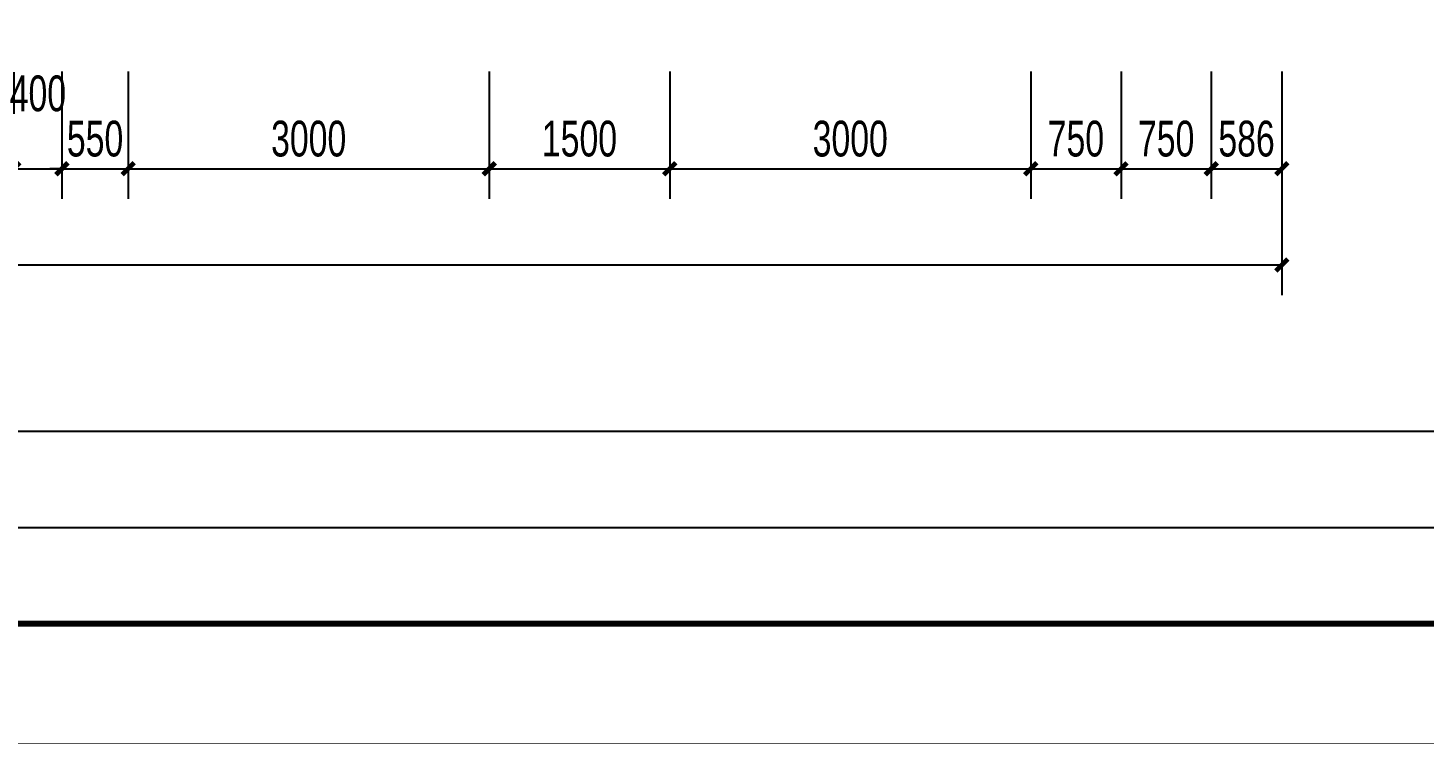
# Model space of a CAD drawing. Extents: x -483182 to 812890, y -390528 to -214858.
# Drawn here: x -233254 to -221653, y -353794 to -347839 of the extents above; entities that cross this region are included whole.
import ezdxf

# ---------------------------------------------------------------- set-up
doc = ezdxf.new("R2010")
doc.units = 0
doc.header["$LTSCALE"] = 1000
doc.header["$MEASUREMENT"] = 0
doc.layers.add('01-标注_尺寸', color=124, linetype='Continuous')
doc.layers.add('A-0-图名图例', color=2, linetype='Continuous')
doc.styles.add('_TCH_DIM_T3', font='ros.shx', dxfattribs={"width": 0.7058823529411765, "bigfont": 'jd.shx'})
doc.dimstyles.new('_TCH_ARCH&&100', dxfattribs={"dimtxt": 297.5, "dimasz": 100, "dimexe": 250, "dimexo": 300, "dimgap": 100, "dimtad": 1, "dimdec": 0, "dimzin": 0, "dimdsep": 46, "dimtxsty": '_TCH_DIM_T3', "dimblk": 'ARCHTICK', "dimcen": 0.09, "dimclrt": 7, "dimazin": 2, "dimtfac": 1, "dimtdec": 0, "dimtix": 1, "dimtmove": 2, "dimatfit": 3, "dimfxl": 0, "dimtolj": 1, "dimtzin": 0, "dimarcsym": 0})

# ---------------------------------------------------------------- blocks, each defined once
blk = doc.blocks.new('图框-A1+1-4')
for points, const_width in [([(0, 0), (1051, 0), (1051, 594), (0, 594)], 0.05), ([(975.9999999999964, 584), (25, 584), (25, 10), (976, 10)], 0.5)]:
    blk.add_lwpolyline(points, close=True, dxfattribs=dict(const_width=const_width))
blk = doc.blocks.new('_ArchTick')
at = {"color": 0, "linetype": 'ByBlock', "const_width": 0.4}
blk.add_lwpolyline([(-0.5, -0.5), (0.5, 0.5)], dxfattribs=at)
blk = doc.blocks.new('*D1470')
at = {"layer": '01-标注_尺寸', "color": 0, "lineweight": -2, "transparency": 16777216}
for p, q in [((-223421.4999997632, -348201.5128366209), (-223421.4999997632, -349260.2026873713)), ((-222835.6086571401, -348201.5128366209), (-222835.6086571401, -349260.2026873713)), ((-223421.4999997632, -349010.2026873713), (-222835.6086571401, -349010.2026873713))]:
    blk.add_line(p, q, dxfattribs=at)
at = {"layer": 'Defpoints', "color": 0, "transparency": 16777216}
for p in [(-223421.4999997632, -347901.5128366209), (-222835.6086571401, -347901.5128366209), (-222835.6086571401, -349010.2026873713)]:
    blk.add_point(p, dxfattribs=at)
at = {"layer": '01-标注_尺寸', "color": 0, "lineweight": -2, "transparency": 16777216, "xscale": 100, "yscale": 100, "zscale": 100, "rotation": 180}
blk.add_blockref('_ArchTick', (-223421.4999997632, -349010.2026873713), dxfattribs=at)
at = {"layer": '01-标注_尺寸', "color": 0, "lineweight": -2, "transparency": 16777216, "xscale": 100, "yscale": 100, "zscale": 100}
blk.add_blockref('_ArchTick', (-222835.6086571401, -349010.2026873713), dxfattribs=at)
at = {"layer": '01-标注_尺寸', "color": 7, "transparency": 16777216, "insert": (-223128.5543284516, -348761.4526873713), "char_height": 297.5, "attachment_point": 5, "style": '_TCH_DIM_T3'}
blk.add_mtext('\\A1;586', dxfattribs=at)
blk = doc.blocks.new('*D1471')
at = {"layer": '01-标注_尺寸', "color": 0, "lineweight": -2, "transparency": 16777216}
for p, q in [((-224171.4999997643, -348201.5128366209), (-224171.4999997643, -349260.2026873713)), ((-223421.4999997632, -348201.5128366209), (-223421.4999997632, -349260.2026873713)), ((-224171.4999997643, -349010.2026873713), (-223421.4999997632, -349010.2026873713))]:
    blk.add_line(p, q, dxfattribs=at)
at = {"layer": 'Defpoints', "color": 0, "transparency": 16777216}
for p in [(-224171.4999997643, -347901.5128366209), (-223421.4999997632, -347901.5128366209), (-223421.4999997632, -349010.2026873713)]:
    blk.add_point(p, dxfattribs=at)
at = {"layer": '01-标注_尺寸', "color": 0, "lineweight": -2, "transparency": 16777216, "xscale": 100, "yscale": 100, "zscale": 100, "rotation": 180}
blk.add_blockref('_ArchTick', (-224171.4999997643, -349010.2026873713), dxfattribs=at)
at = {"layer": '01-标注_尺寸', "color": 0, "lineweight": -2, "transparency": 16777216, "xscale": 100, "yscale": 100, "zscale": 100}
blk.add_blockref('_ArchTick', (-223421.4999997632, -349010.2026873713), dxfattribs=at)
at = {"layer": '01-标注_尺寸', "color": 7, "transparency": 16777216, "insert": (-223796.4999997637, -348761.4526873713), "char_height": 297.5, "attachment_point": 5, "style": '_TCH_DIM_T3'}
blk.add_mtext('\\A1;750', dxfattribs=at)
blk = doc.blocks.new('*D1472')
at = {"layer": '01-标注_尺寸', "color": 0, "lineweight": -2, "transparency": 16777216}
for p, q in [((-224921.4999997643, -348201.5128366209), (-224921.4999997643, -349260.2026873713)), ((-224171.4999997643, -348201.5128366209), (-224171.4999997643, -349260.2026873713)), ((-224921.4999997643, -349010.2026873713), (-224171.4999997643, -349010.2026873713))]:
    blk.add_line(p, q, dxfattribs=at)
at = {"layer": 'Defpoints', "color": 0, "transparency": 16777216}
for p in [(-224921.4999997643, -347901.5128366209), (-224171.4999997643, -347901.5128366209), (-224171.4999997643, -349010.2026873713)]:
    blk.add_point(p, dxfattribs=at)
at = {"layer": '01-标注_尺寸', "color": 0, "lineweight": -2, "transparency": 16777216, "xscale": 100, "yscale": 100, "zscale": 100, "rotation": 180}
blk.add_blockref('_ArchTick', (-224921.4999997643, -349010.2026873713), dxfattribs=at)
at = {"layer": '01-标注_尺寸', "color": 0, "lineweight": -2, "transparency": 16777216, "xscale": 100, "yscale": 100, "zscale": 100}
blk.add_blockref('_ArchTick', (-224171.4999997643, -349010.2026873713), dxfattribs=at)
at = {"layer": '01-标注_尺寸', "color": 7, "transparency": 16777216, "insert": (-224546.4999997643, -348761.4526873713), "char_height": 297.5, "attachment_point": 5, "style": '_TCH_DIM_T3'}
blk.add_mtext('\\A1;750', dxfattribs=at)
blk = doc.blocks.new('*D1473')
at = {"layer": '01-标注_尺寸', "color": 0, "lineweight": -2, "transparency": 16777216}
for p, q in [((-227921.4999997643, -348201.5128366209), (-227921.4999997643, -349260.2026873713)), ((-224921.4999997643, -348201.5128366209), (-224921.4999997643, -349260.2026873713)), ((-227921.4999997643, -349010.2026873713), (-224921.4999997643, -349010.2026873713))]:
    blk.add_line(p, q, dxfattribs=at)
at = {"layer": 'Defpoints', "color": 0, "transparency": 16777216}
for p in [(-227921.4999997643, -347901.5128366209), (-224921.4999997643, -347901.5128366209), (-224921.4999997643, -349010.2026873713)]:
    blk.add_point(p, dxfattribs=at)
at = {"layer": '01-标注_尺寸', "color": 0, "lineweight": -2, "transparency": 16777216, "xscale": 100, "yscale": 100, "zscale": 100, "rotation": 180}
blk.add_blockref('_ArchTick', (-227921.4999997643, -349010.2026873713), dxfattribs=at)
at = {"layer": '01-标注_尺寸', "color": 0, "lineweight": -2, "transparency": 16777216, "xscale": 100, "yscale": 100, "zscale": 100}
blk.add_blockref('_ArchTick', (-224921.4999997643, -349010.2026873713), dxfattribs=at)
at = {"layer": '01-标注_尺寸', "color": 7, "transparency": 16777216, "insert": (-226421.4999997643, -348761.4526873713), "char_height": 297.5, "attachment_point": 5, "style": '_TCH_DIM_T3'}
blk.add_mtext('\\A1;3000', dxfattribs=at)
blk = doc.blocks.new('*D1474')
at = {"layer": '01-标注_尺寸', "color": 0, "lineweight": -2, "transparency": 16777216}
for p, q in [((-229421.4999997657, -348201.5128366209), (-229421.4999997657, -349260.2026873713)), ((-227921.4999997643, -348201.5128366209), (-227921.4999997643, -349260.2026873713)), ((-229421.4999997657, -349010.2026873713), (-227921.4999997643, -349010.2026873713))]:
    blk.add_line(p, q, dxfattribs=at)
at = {"layer": 'Defpoints', "color": 0, "transparency": 16777216}
for p in [(-229421.4999997657, -347901.5128366209), (-227921.4999997643, -347901.5128366209), (-227921.4999997643, -349010.2026873713)]:
    blk.add_point(p, dxfattribs=at)
at = {"layer": '01-标注_尺寸', "color": 0, "lineweight": -2, "transparency": 16777216, "xscale": 100, "yscale": 100, "zscale": 100, "rotation": 180}
blk.add_blockref('_ArchTick', (-229421.4999997657, -349010.2026873713), dxfattribs=at)
at = {"layer": '01-标注_尺寸', "color": 0, "lineweight": -2, "transparency": 16777216, "xscale": 100, "yscale": 100, "zscale": 100}
blk.add_blockref('_ArchTick', (-227921.4999997643, -349010.2026873713), dxfattribs=at)
at = {"layer": '01-标注_尺寸', "color": 7, "transparency": 16777216, "insert": (-228671.499999765, -348761.4526873713), "char_height": 297.5, "attachment_point": 5, "style": '_TCH_DIM_T3'}
blk.add_mtext('\\A1;1500', dxfattribs=at)
blk = doc.blocks.new('*D1475')
at = {"layer": '01-标注_尺寸', "color": 0, "lineweight": -2, "transparency": 16777216}
for p, q in [((-232421.4999997657, -348201.5128366209), (-232421.4999997657, -349260.2026873713)), ((-229421.4999997657, -348201.5128366209), (-229421.4999997657, -349260.2026873713)), ((-232421.4999997657, -349010.2026873713), (-229421.4999997657, -349010.2026873713))]:
    blk.add_line(p, q, dxfattribs=at)
at = {"layer": 'Defpoints', "color": 0, "transparency": 16777216}
for p in [(-232421.4999997657, -347901.5128366209), (-229421.4999997657, -347901.5128366209), (-229421.4999997657, -349010.2026873713)]:
    blk.add_point(p, dxfattribs=at)
at = {"layer": '01-标注_尺寸', "color": 0, "lineweight": -2, "transparency": 16777216, "xscale": 100, "yscale": 100, "zscale": 100, "rotation": 180}
blk.add_blockref('_ArchTick', (-232421.4999997657, -349010.2026873713), dxfattribs=at)
at = {"layer": '01-标注_尺寸', "color": 0, "lineweight": -2, "transparency": 16777216, "xscale": 100, "yscale": 100, "zscale": 100}
blk.add_blockref('_ArchTick', (-229421.4999997657, -349010.2026873713), dxfattribs=at)
at = {"layer": '01-标注_尺寸', "color": 7, "transparency": 16777216, "insert": (-230921.4999997657, -348761.4526873713), "char_height": 297.5, "attachment_point": 5, "style": '_TCH_DIM_T3'}
blk.add_mtext('\\A1;3000', dxfattribs=at)
blk = doc.blocks.new('*D1476')
at = {"layer": '01-标注_尺寸', "color": 0, "lineweight": -2, "transparency": 16777216}
for p, q in [((-232971.4999997632, -348201.5128366209), (-232971.4999997632, -349260.2026873713)), ((-232421.4999997657, -348201.5128366209), (-232421.4999997657, -349260.2026873713)), ((-232971.4999997632, -349010.2026873713), (-233071.4999997632, -349010.2026873713)), ((-232971.4999997632, -349010.2026873713), (-232421.4999997657, -349010.2026873713)), ((-232421.4999997657, -349010.2026873713), (-232321.4999997657, -349010.2026873713))]:
    blk.add_line(p, q, dxfattribs=at)
at = {"layer": 'Defpoints', "color": 0, "transparency": 16777216}
for p in [(-232971.4999997632, -347901.5128366209), (-232421.4999997657, -347901.5128366209), (-232421.4999997657, -349010.2026873713)]:
    blk.add_point(p, dxfattribs=at)
at = {"layer": '01-标注_尺寸', "color": 0, "lineweight": -2, "transparency": 16777216, "xscale": 100, "yscale": 100, "zscale": 100}
blk.add_blockref('_ArchTick', (-232971.4999997632, -349010.2026873713), dxfattribs=at)
at = {"layer": '01-标注_尺寸', "color": 0, "lineweight": -2, "transparency": 16777216, "xscale": 100, "yscale": 100, "zscale": 100, "rotation": 180}
blk.add_blockref('_ArchTick', (-232421.4999997657, -349010.2026873713), dxfattribs=at)
at = {"layer": '01-标注_尺寸', "color": 7, "transparency": 16777216, "insert": (-232696.4999997644, -348761.4526873713), "char_height": 297.5, "attachment_point": 5, "style": '_TCH_DIM_T3'}
blk.add_mtext('\\A1;550', dxfattribs=at)
blk = doc.blocks.new('*D1477')
at = {"layer": '01-标注_尺寸', "color": 0, "lineweight": -2, "transparency": 16777216}
for p, q in [((-233371.4999997632, -348201.5128366209), (-233371.4999997632, -349260.2026873713)), ((-232971.4999997632, -348201.5128366209), (-232971.4999997632, -349260.2026873713)), ((-233371.4999997632, -349010.2026873713), (-232971.4999997632, -349010.2026873713))]:
    blk.add_line(p, q, dxfattribs=at)
at = {"layer": 'Defpoints', "color": 0, "transparency": 16777216}
for p in [(-233371.4999997632, -347901.5128366209), (-232971.4999997632, -347901.5128366209), (-232971.4999997632, -349010.2026873713)]:
    blk.add_point(p, dxfattribs=at)
at = {"layer": '01-标注_尺寸', "color": 0, "lineweight": -2, "transparency": 16777216, "xscale": 100, "yscale": 100, "zscale": 100, "rotation": 180}
blk.add_blockref('_ArchTick', (-233371.4999997632, -349010.2026873713), dxfattribs=at)
at = {"layer": '01-标注_尺寸', "color": 0, "lineweight": -2, "transparency": 16777216, "xscale": 100, "yscale": 100, "zscale": 100}
blk.add_blockref('_ArchTick', (-232971.4999997632, -349010.2026873713), dxfattribs=at)
at = {"layer": '01-标注_尺寸', "color": 7, "transparency": 16777216, "insert": (-233171.4999997632, -348385.2026873713), "char_height": 297.5, "attachment_point": 5, "style": '_TCH_DIM_T3'}
blk.add_mtext('\\A1;400', dxfattribs=at)
blk = doc.blocks.new('*D1498')
at = {"layer": '01-标注_尺寸', "color": 0, "lineweight": -2, "transparency": 16777216}
for p, q in [((-263521.499999763, -349001.5128366209), (-263521.499999763, -350060.2026873713)), ((-222835.6086571401, -349001.5128366209), (-222835.6086571401, -350060.2026873713)), ((-263521.499999763, -349810.2026873713), (-222835.6086571401, -349810.2026873713))]:
    blk.add_line(p, q, dxfattribs=at)
at = {"layer": 'Defpoints', "color": 0, "transparency": 16777216}
for p in [(-263521.499999763, -348701.5128366209), (-222835.6086571401, -348701.5128366209), (-222835.6086571401, -349810.2026873713)]:
    blk.add_point(p, dxfattribs=at)
at = {"layer": '01-标注_尺寸', "color": 0, "lineweight": -2, "transparency": 16777216, "xscale": 100, "yscale": 100, "zscale": 100, "rotation": 180}
blk.add_blockref('_ArchTick', (-263521.499999763, -349810.2026873713), dxfattribs=at)
at = {"layer": '01-标注_尺寸', "color": 0, "lineweight": -2, "transparency": 16777216, "xscale": 100, "yscale": 100, "zscale": 100}
blk.add_blockref('_ArchTick', (-222835.6086571401, -349810.2026873713), dxfattribs=at)
at = {"layer": '01-标注_尺寸', "color": 7, "transparency": 16777216, "insert": (-243178.5543284516, -349561.4526873713), "char_height": 297.5, "attachment_point": 5, "style": '_TCH_DIM_T3'}
blk.add_mtext('\\A1;40686', dxfattribs=at)

msp = doc.modelspace()

# ---------------------------------------------------------------- linework, layer by layer
at = {"layer": 'A-0-图名图例'}
for p, q in [((-312480, -351191.9292192667), (-217380, -351191.9292192667)), ((-312480, -351991.9292192667), (-217380, -351991.9292192667))]:
    msp.add_line(p, q, dxfattribs=at)

# ---------------------------------------------------------------- block references
at = {"xscale": 100, "yscale": 100, "zscale": 100}
msp.add_blockref('图框-A1+1-4', (-314980, -353791.9292192667), dxfattribs=at)

# ---------------------------------------------------------------- dimensions: what is measured, and where the dimension line sits
at = {"layer": '01-标注_尺寸'}
dim = msp.add_linear_dim(base=(-232971.4999997632, -349010.2026873713), p1=(-233371.4999997632, -347901.5128366209), p2=(-232971.4999997632, -347901.5128366209), angle=0, dimstyle='_TCH_ARCH&&100', dxfattribs=at)
dim.commit()
dim.dimension.update_dxf_attribs({"geometry": '*D1477', "text_midpoint": (-233171.4999997632, -348385.2026873713), "dimtype": 161})
for p1, p2, picture, middle in [((-232971.4999997632, -347901.5128366209), (-232421.4999997657, -347901.5128366209), '*D1476', (-232696.4999997644, -348761.4526873713)), ((-232421.4999997657, -347901.5128366209), (-229421.4999997657, -347901.5128366209), '*D1475', (-230921.4999997657, -348761.4526873713)), ((-229421.4999997657, -347901.5128366209), (-227921.4999997643, -347901.5128366209), '*D1474', (-228671.499999765, -348761.4526873713)), ((-227921.4999997643, -347901.5128366209), (-224921.4999997643, -347901.5128366209), '*D1473', (-226421.4999997643, -348761.4526873713)), ((-224921.4999997643, -347901.5128366209), (-224171.4999997643, -347901.5128366209), '*D1472', (-224546.4999997643, -348761.4526873713)), ((-224171.4999997643, -347901.5128366209), (-223421.4999997632, -347901.5128366209), '*D1471', (-223796.4999997637, -348761.4526873713)), ((-223421.4999997632, -347901.5128366209), (-222835.6086571401, -347901.5128366209), '*D1470', (-223128.5543284516, -348761.4526873713)), ((-263521.499999763, -348701.5128366209), (-222835.6086571401, -348701.5128366209), '*D1498', (-243178.5543284516, -349561.4526873713))]:
    dim = msp.add_aligned_dim(p1=p1, p2=p2, distance=-1108.6898507503793, dimstyle='_TCH_ARCH&&100', dxfattribs=at)
    dim.commit()
    dim.dimension.update_dxf_attribs({"geometry": picture, "text_midpoint": middle})

doc.saveas('drawing.dxf')
